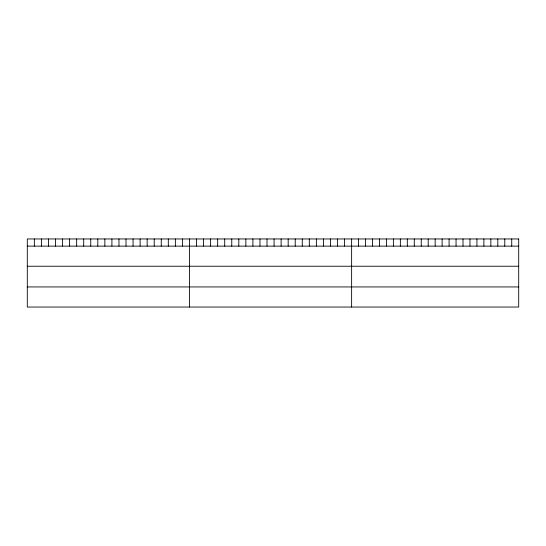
<?xml version="1.0" encoding="UTF-8"?>
<svg xmlns="http://www.w3.org/2000/svg" width="546" height="546" viewBox="0 0 546 546"><rect width="100%" height="100%" fill="white"/><g stroke="black" fill="none" stroke-linecap="round" stroke-linejoin="round"><path stroke-width="0.82" d="M27.3 246.13L518.7 246.13M27.3 266.236L518.7 266.236M27.3 286.943L518.7 286.943M511.738 238.957L511.738 246.13M504.777 238.957L504.777 246.13M497.815 238.957L497.815 246.13M490.854 238.957L490.854 246.13M483.892 238.957L483.892 246.13M476.931 238.957L476.931 246.13M469.97 238.957L469.97 246.13M463.008 238.957L463.008 246.13M456.047 238.957L456.047 246.13M449.085 238.957L449.085 246.13M442.123 238.957L442.123 246.13M435.162 238.957L435.162 246.13M428.2 238.957L428.2 246.13M421.239 238.957L421.239 246.13M414.277 238.957L414.277 246.13M407.316 238.957L407.316 246.13M400.355 238.957L400.355 246.13M393.393 238.957L393.393 246.13M386.432 238.957L386.432 246.13M379.47 238.957L379.47 246.13M372.508 238.957L372.508 246.13M365.547 238.957L365.547 246.13M358.585 238.957L358.585 246.13M351.624 238.957L351.624 307.043M344.574 238.957L344.574 246.13M337.524 238.957L337.524 246.13M330.473 238.957L330.473 246.13M323.423 238.957L323.423 246.13M316.373 238.957L316.373 246.13M309.323 238.957L309.323 246.13M302.272 238.957L302.272 246.13M295.222 238.957L295.222 246.13M288.172 238.957L288.172 246.13M281.122 238.957L281.122 246.13M274.072 238.957L274.072 246.13M267.014 238.957L267.014 246.13M259.964 238.957L259.964 246.13M252.914 238.957L252.914 246.13M245.864 238.957L245.864 246.13M238.814 238.957L238.814 246.13M231.763 238.957L231.763 246.13M224.713 238.957L224.713 246.13M217.663 238.957L217.663 246.13M210.613 238.957L210.613 246.13M203.562 238.957L203.562 246.13M196.512 238.957L196.512 246.13M189.462 238.957L189.462 307.043M182.412 238.957L182.412 246.13M175.362 238.957L175.362 246.13M168.311 238.957L168.311 246.13M161.261 238.957L161.261 246.13M154.211 238.957L154.211 246.13M147.161 238.957L147.161 246.13M140.11 238.957L140.11 246.13M133.06 238.957L133.06 246.13M126.01 238.957L126.01 246.13M118.96 238.957L118.96 246.13M111.91 238.957L111.91 246.13M104.852 238.957L104.852 246.13M97.802 238.957L97.802 246.13M90.752 238.957L90.752 246.13M83.702 238.957L83.702 246.13M76.652 238.957L76.652 246.13M69.601 238.957L69.601 246.13M62.551 238.957L62.551 246.13M55.501 238.957L55.501 246.13M48.451 238.957L48.451 246.13M41.4 238.957L41.4 246.13M34.35 238.957L34.35 246.13M518.7 238.957L27.3 238.957L27.3 307.043L518.7 307.043L518.7 238.957"/></g></svg>
